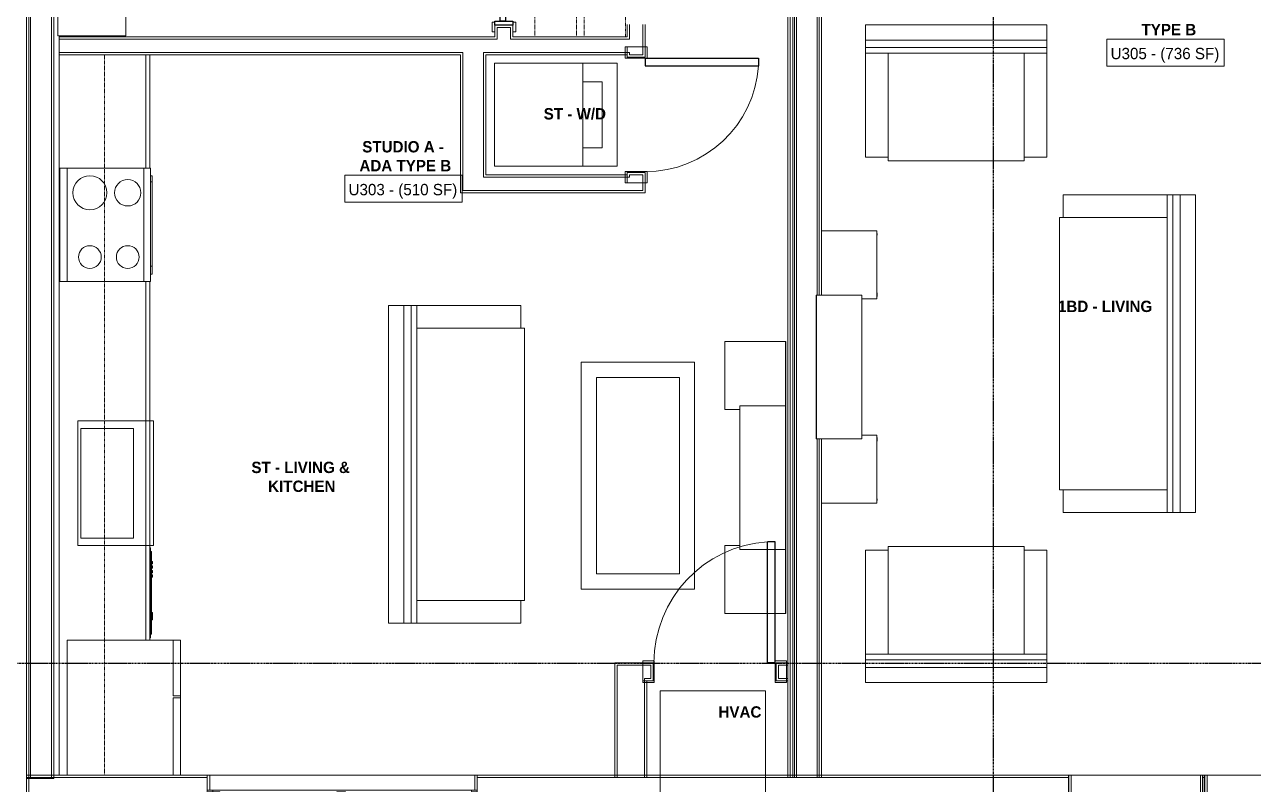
# Model space of a CAD drawing. Header units: inches. Extents: x -4093 to -1777, y 9773 to 12264.
# Drawn here: x -3410.8 to -3085.6, y 11253.8 to 11454.9 of the extents above; entities that cross this region are included whole.
import ezdxf

# ---------------------------------------------------------------- set-up
doc = ezdxf.new("R2010")
doc.units = ezdxf.units.IN
doc.header["$MEASUREMENT"] = 0
doc.linetypes.add('Dash', pattern=[0.25, 0.125, -0.125])
doc.linetypes.add('Grid Line 1_2_', pattern=[0.875, 0.5, -0.125, 0.125, -0.125])
for name, color, linetype, lineweight in [('0-1', 7, 'Continuous', 5), ('0-2', 7, 'Continuous', 9), ('A-AREA-IDEN', 2, 'Continuous', 9), ('A-DETL-GENF', 92, 'Continuous', 18), ('A-DETL-GENF-2', 92, 'Continuous', 9), ('A-DETL-GENF-HDLN', 1, 'Dash', 9), ('A-DOOR', 31, 'Continuous', 18), ('A-DOOR-1', 7, 'Continuous', 9), ('A-DOOR-2', 10, 'Continuous', 30), ('A-DOOR-4', 31, 'Continuous', 9), ('A-DOOR-FRAM-1', 10, 'Continuous', 30), ('A-DOOR-FRAM-2', 31, 'Continuous', 9), ('A-FLOR-1', 7, 'Continuous', 9), ('A-GENM', 5, 'Continuous', 9), ('A-GLAZ', 151, 'Continuous', 18), ('A-GLAZ-1', 151, 'Continuous', 9), ('A-GLAZ-2', 151, 'Continuous', 30), ('A-WALL', 113, 'Continuous', 18), ('A-WALL-1', 7, 'Continuous', 9), ('A-WALL-2', 250, 'Continuous', 18), ('A-WALL-3', 113, 'Continuous', 9), ('I-FURN', 30, 'Continuous', 9), ('I-FURN-1', 7, 'Continuous', 9), ('I-WALL-1', 7, 'Continuous', 9), ('P-SANR-FIXT-1', 7, 'Continuous', 9), ('Q-CASE-1', 7, 'Continuous', 9), ('Q-CASE-HDLN-1', 7, 'Dash', 9), ('Q-SPCQ-1', 7, 'Continuous', 9), ('S-GRID-1', 1, 'Grid Line 1_2_', 30)]:
    doc.layers.add(name, color=color, linetype=linetype, lineweight=lineweight)
doc.styles.add('Century Gothic_1', font='ufonts.com_century-gothic.ttf', dxfattribs={"height": 3})
doc.styles.add('Century Gothic_B', font='GOTHICB.TTF', dxfattribs={"height": 3})

# ---------------------------------------------------------------- blocks, each defined once
blk = doc.blocks.new('Entertainment_Center_14771 - Entertainment_Center_14771-V33-BACKGROUND - 3RD FLOOR')
at = {"layer": 'I-FURN-1'}
for p, q in [((-36, 4.69), (-36, -10)), ((-19, 6.12), (19, 6.12)), ((-19, 6), (-19, 6.12)), ((19, 6), (-19, 6)), ((19, 6), (-19, 6)), ((-19, 6), (-19, -6)), ((19, 6.12), (19, 6)), ((19, -6), (19, 6)), ((36, -10), (36, 4.69)), ((-19, -6), (19, -6)), ((-18, -10), (-18, -6)), ((18, -6), (18, -10)), ((-36, -10), (-18, -10)), ((-35.34, -10), (-35.34, -10.03)), ((-35.34, -10.03), (-34.85, -10.03)), ((-34.85, -10.03), (-34.85, -10)), ((-19.66, -10), (-19.66, -10.03)), ((-19.66, -10.03), (-18.66, -10.03)), ((-18.66, -10.03), (-18.66, -10)), ((18, -10), (36, -10)), ((18.66, -10), (18.66, -10.03)), ((18.66, -10.03), (19.66, -10.03)), ((19.66, -10.03), (19.66, -10)), ((34.85, -10), (34.85, -10.03)), ((34.85, -10.03), (35.34, -10.03)), ((35.34, -10.03), (35.34, -10))]:
    blk.add_line(p, q, dxfattribs=at)
blk = doc.blocks.new('Couch-Both_Arms-Generic - 1-1352606-BACKGROUND - 3RD FLOOR')
at = {"layer": 'I-FURN'}
for p, q in [((-42, 13.5), (42, 13.5)), ((42, 13.5), (-42, 13.5)), ((-42, 13.5), (-42, 10)), ((42, 10), (42, 13.5)), ((-42, 11.5), (42, 11.5)), ((-42, 10), (-42, -17.5)), ((-42, 10), (42, 10)), ((-36, -17.5), (-36, 10)), ((36, 10), (36, -17.5)), ((42, -17.5), (42, 10)), ((-42, -17.5), (-36, -17.5)), ((-36, -17.5), (-36, -18.5)), ((-36, -18.5), (36, -18.5)), ((36, -18.5), (36, -17.5)), ((36, -17.5), (42, -17.5))]:
    blk.add_line(p, q, dxfattribs=at)
at = {"layer": 'I-FURN-1'}
for p, q in [((42, 17.5), (-42, 17.5)), ((-42, 17.5), (-42, 13.5)), ((42, 13.5), (42, 17.5))]:
    blk.add_line(p, q, dxfattribs=at)
blk = doc.blocks.new('Couch-Both_Arms-Generic - 2-1523460-BACKGROUND - 3RD FLOOR')
at = {"layer": 'I-FURN'}
for p, q in [((-24, 17.5), (-18, 17.5)), ((-24, -10), (-24, 17.5)), ((-18, 18.5), (18, 18.5)), ((-18, 17.5), (-18, 18.5)), ((-18, 17.5), (-18, -10)), ((18, 18.5), (18, 17.5)), ((18, 17.5), (24, 17.5)), ((18, -10), (18, 17.5)), ((24, 17.5), (24, -10)), ((-24, -10), (24, -10)), ((-24, -13.5), (-24, -10)), ((-24, -11.5), (24, -11.5)), ((24, -10), (24, -13.5)), ((-24, -13.5), (24, -13.5)), ((24, -13.5), (-24, -13.5))]:
    blk.add_line(p, q, dxfattribs=at)
at = {"layer": 'I-FURN-1'}
for p, q in [((-24, -17.5), (-24, -13.5)), ((24, -13.5), (24, -17.5)), ((24, -17.5), (-24, -17.5))]:
    blk.add_line(p, q, dxfattribs=at)
blk = doc.blocks.new('Couch-Both_Arms-Generic - 2-1352635-BACKGROUND - 3RD FLOOR')
at = {"layer": 'I-FURN'}
for p, q in [((-24, 13.5), (24, 13.5)), ((24, 13.5), (-24, 13.5)), ((-24, 13.5), (-24, 10)), ((24, 10), (24, 13.5)), ((-24, 11.5), (24, 11.5)), ((-24, 10), (-24, -17.5)), ((-24, 10), (24, 10)), ((-18, -17.5), (-18, 10)), ((18, 10), (18, -17.5)), ((24, -17.5), (24, 10)), ((-24, -17.5), (-18, -17.5)), ((-18, -17.5), (-18, -18.5)), ((-18, -18.5), (18, -18.5)), ((18, -18.5), (18, -17.5)), ((18, -17.5), (24, -17.5))]:
    blk.add_line(p, q, dxfattribs=at)
at = {"layer": 'I-FURN-1'}
for p, q in [((24, 17.5), (-24, 17.5)), ((-24, 17.5), (-24, 13.5)), ((24, 13.5), (24, 17.5))]:
    blk.add_line(p, q, dxfattribs=at)
blk = doc.blocks.new('Entertainment_Center_14771 - Entertainment_Center_14771-3403083-BACKGROUND - 3RD FLOOR')
at = {"layer": 'I-FURN-1'}
for p, q in [((-18, 10), (-36, 10)), ((-36, 10), (-36, -6)), ((-34.85, 10.03), (-35.34, 10.03)), ((-35.34, 10.03), (-35.34, 10)), ((-34.85, 10), (-34.85, 10.03)), ((-18.66, 10.03), (-19.66, 10.03)), ((-19.66, 10.03), (-19.66, 10)), ((-18.66, 10), (-18.66, 10.03)), ((-18, 6), (-18, 10)), ((36, 10), (18, 10)), ((18, 10), (18, 6)), ((18.66, 10.03), (18.66, 10)), ((19.66, 10.03), (18.66, 10.03)), ((19.66, 10), (19.66, 10.03)), ((35.34, 10.03), (34.85, 10.03)), ((34.85, 10.03), (34.85, 10)), ((35.34, 10), (35.34, 10.03)), ((36, -6), (36, 10)), ((19, 6), (-19, 6)), ((-19, 6), (-19, -6)), ((19, -6), (19, 6)), ((-36, -6), (-19, -6)), ((-36, -6.13), (-36, -6)), ((-36, -6), (-19, -6)), ((-19, -6.13), (-36, -6.13)), ((-19, -6), (19, -6)), ((-19, -6.13), (-19, -6)), ((-19, -6), (19, -6)), ((19, -6.13), (-19, -6.13)), ((19, -6), (36, -6)), ((19, -6), (19, -6.13)), ((19, -6), (36, -6)), ((36, -6.13), (19, -6.13)), ((36, -6.13), (36, -6))]:
    blk.add_line(p, q, dxfattribs=at)
blk = doc.blocks.new('Couch-Both_Arms-Generic - 1-1372852-BACKGROUND - 3RD FLOOR')
at = {"layer": 'I-FURN'}
for p, q in [((-42, 17.5), (-36, 17.5)), ((-42, -10), (-42, 17.5)), ((-36, 18.5), (36, 18.5)), ((-36, 17.5), (-36, 18.5)), ((-36, 17.5), (-36, -10)), ((36, 18.5), (36, 17.5)), ((36, 17.5), (42, 17.5)), ((36, -10), (36, 17.5)), ((42, 17.5), (42, -10)), ((-42, -10), (42, -10)), ((-42, -13.5), (-42, -10)), ((-42, -11.5), (42, -11.5)), ((42, -10), (42, -13.5)), ((-42, -13.5), (42, -13.5)), ((42, -13.5), (-42, -13.5))]:
    blk.add_line(p, q, dxfattribs=at)
at = {"layer": 'I-FURN-1'}
for p, q in [((-42, -17.5), (-42, -13.5)), ((42, -13.5), (42, -17.5)), ((42, -17.5), (-42, -17.5))]:
    blk.add_line(p, q, dxfattribs=at)
blk = doc.blocks.new('Table-Coffee - one-1372853-BACKGROUND - 3RD FLOOR')
at = {"layer": 'I-FURN-1'}
for p, q in [((-29.28, 11.25), (30.72, 11.25)), ((-29.28, -18.75), (-29.28, 11.25)), ((30.72, 11.25), (30.72, -18.75)), ((26.72, 7.25), (-25.28, 7.25)), ((-25.28, 7.25), (-25.28, -14.75)), ((26.72, -14.75), (26.72, 7.25)), ((-25.28, -14.75), (26.72, -14.75)), ((30.72, -18.75), (-29.28, -18.75))]:
    blk.add_line(p, q, dxfattribs=at)
blk = doc.blocks.new('SLIDING - FLUSH - SLIDING - FLUSH - 5-0 x 6-8-3203586-BACKGROUND - 3RD FLOOR')
at = {"layer": 'A-DOOR-1'}
for p, q in [((-32.75, 3.25), (-30.25, 3.25)), ((-32.75, 2.5), (-32.75, 3.25)), ((-30.25, 2.5), (-32.75, 2.5)), ((-30.25, 3.25), (-30.25, 2.5)), ((30.25, 3.25), (32.75, 3.25)), ((30.25, 2.5), (30.25, 3.25)), ((32.75, 2.5), (30.25, 2.5)), ((32.75, 3.25), (32.75, 2.5)), ((-32.75, -2.25), (-30.25, -2.25)), ((-32.75, -3), (-32.75, -2.25)), ((-30.25, -3), (-32.75, -3)), ((-30.25, -2.25), (-30.25, -3)), ((30.25, -2.25), (32.75, -2.25)), ((30.25, -3), (30.25, -2.25)), ((32.75, -3), (30.25, -3)), ((32.75, -2.25), (32.75, -3))]:
    blk.add_line(p, q, dxfattribs=at)
at = {"layer": 'A-DOOR-2'}
for p, q in [((-1, -0.88), (-1, 0.5)), ((-1, 0.5), (30, 0.5)), ((30, 0.5), (30, -0.88)), ((-30, -2.25), (-30, -0.88)), ((-30, -0.88), (1, -0.88)), ((1, -2.25), (-30, -2.25)), ((30, -0.88), (-1, -0.88)), ((1, -0.88), (1, -2.25))]:
    blk.add_line(p, q, dxfattribs=at)
at = {"layer": 'A-DOOR-FRAM-1'}
for p, q in [((-31, -2.25), (-31, 2.5)), ((-31, 2.5), (-30, 2.5)), ((-30, 2.5), (-30, -2.25)), ((30, 2.5), (31, 2.5)), ((30, -2.25), (30, 2.5)), ((31, 2.5), (31, -2.25)), ((-30, -2.25), (-31, -2.25)), ((31, -2.25), (30, -2.25))]:
    blk.add_line(p, q, dxfattribs=at)
blk = doc.blocks.new('OD_CW_Closet - OD_CW_Closet-3786599-BACKGROUND - 3RD FLOOR')
at = {"layer": 'Q-CASE-HDLN-1'}
for p, q in [((0.74, -24), (0.74, 0)), ((0.74, 0), (68.99, 0)), ((68.99, 0), (68.99, -24)), ((0.74, -11), (68.99, -11)), ((0.74, -13), (68.99, -13)), ((68.99, -24), (0.74, -24))]:
    blk.add_line(p, q, dxfattribs=at)
blk = doc.blocks.new('SWING - SINGLE - FLUSH - SWING - FLUSH - 2-6 x 6-8 - PASSAGE-4346079-BACKGROUND - 3RD FLOOR')
at = {"layer": 'A-DOOR-1'}
for p, q in [((-18, 2.375), (-18, 2.875)), ((-18, 2.875), (-15, 2.875)), ((-18, 2.375), (-15, 2.375)), ((-18, -2.875), (-18, 2.375)), ((-15, 2.375), (-18, 2.375)), ((-15, 2.875), (-15, 2.375)), ((-15, 2.375), (-15, -2.875)), ((15, 2.375), (15, 2.875)), ((15, 2.875), (18, 2.875)), ((15, 2.375), (18, 2.375)), ((15, -2.875), (15, 2.375)), ((18, 2.375), (15, 2.375)), ((18, 2.875), (18, 2.375)), ((18, 2.375), (18, -2.875)), ((-15, -2.875), (-18, -2.875)), ((18, -2.875), (15, -2.875))]:
    blk.add_line(p, q, dxfattribs=at)
blk.add_arc((15, -2.375), 30.067, 180, 266.18593, dxfattribs=at)
at = {"layer": 'A-DOOR-2'}
for p, q in [((13, -2.375), (13, -32.375)), ((15, -2.375), (13, -2.375)), ((15, -2.375), (15, -32.375)), ((15, -32.375), (13, -32.375))]:
    blk.add_line(p, q, dxfattribs=at)
blk = doc.blocks.new('Stacked Washer and Dryer - 26_x25_ - Private-1352637-BACKGROUND - 3RD FLOOR')
at = {"layer": 'P-SANR-FIXT-1'}
for p, q in [((0, 13.625), (32.4375, 13.625)), ((0, 13.625), (0, -13.625)), ((23.34375, 13.625), (23.34375, -13.625)), ((32.4375, 13.625), (32.4375, -13.625)), ((23.34375, 8.75), (28.53125, 8.75)), ((28.53125, 8.75), (28.53125, -8.75)), ((28.53125, -8.75), (23.34375, -8.75)), ((32.4375, -13.625), (0, -13.625))]:
    blk.add_line(p, q, dxfattribs=at)
blk = doc.blocks.new('Table-Night Stand - 18_ x 18_ x 24_-1372838-BACKGROUND - 3RD FLOOR')
at = {"layer": 'I-FURN-1'}
for p, q in [((0.15, 0), (18.15, 0)), ((18.15, 0), (18.15, -18)), ((18.15, -18), (0.15, -18))]:
    blk.add_line(p, q, dxfattribs=at)
blk = doc.blocks.new('SWING - SINGLE - FLUSH - SWING - 32_ x 80_ - WITH ACOUSTICAL SEAL-4346071-BACKGROUND - 3RD FLOOR')
at = {"layer": 'A-DOOR-1'}
for p, q in [((-16, 2.87), (-19, 2.87)), ((-19, 2.87), (-19, -2.38)), ((-16, -2.38), (-16, 2.87)), ((19, 2.87), (16, 2.87)), ((16, 2.87), (16, -2.38)), ((19, -2.38), (19, 2.87)), ((-19, -2.38), (-16, -2.38)), ((-16, -2.38), (-19, -2.38)), ((-19, -2.38), (-19, -2.88)), ((-19, -2.88), (-16, -2.88)), ((-16, -2.88), (-16, -2.38)), ((16, -2.38), (19, -2.38)), ((19, -2.38), (16, -2.38)), ((16, -2.38), (16, -2.88)), ((16, -2.88), (19, -2.88)), ((19, -2.88), (19, -2.38))]:
    blk.add_line(p, q, dxfattribs=at)
blk.add_arc((16, 2.37), 32.07, 93.5759, 180, dxfattribs=at)
at = {"layer": 'A-DOOR-2'}
for p, q in [((14, 2.37), (14, 34.38)), ((16, 34.38), (14, 34.38)), ((16, 2.37), (16, 34.38)), ((16, 2.37), (14, 2.37))]:
    blk.add_line(p, q, dxfattribs=at)
blk = doc.blocks.new('OD_CW_Base Cabinet - OD_CW_Base Cabinet-V64-BACKGROUND - 3RD FLOOR')
at = {"layer": 'Q-CASE-1'}
for p, q in [((0.74, 24), (0.74, 21.81)), ((191.34, 24), (0.74, 24)), ((36.49, 0), (131.34, 0)), ((161.34, 0), (191.34, 0))]:
    blk.add_line(p, q, dxfattribs=at)
blk = doc.blocks.new('OD_CW_Upper Cabinet - OD_CW_Upper Cabinet-4366994-BACKGROUND - 3RD FLOOR')
at = {"layer": 'Q-CASE-HDLN-1'}
for p, q in [((191.34, 24), (0.74, 24)), ((0.74, 24), (0.74, 12)), ((191.34, 12), (191.34, 24)), ((0.74, 12), (191.34, 12))]:
    blk.add_line(p, q, dxfattribs=at)
blk = doc.blocks.new('Refrigerator_-_Side-by-Side_6047 - 36_ X 30_-1372843-BACKGROUND - 3RD FLOOR')
at = {"layer": 'Q-SPCQ-1'}
for p, q in [((-17.88, 15.58), (17.87, 15.58)), ((-17.88, -14.42), (-17.88, 15.58)), ((-17.88, 15.58), (-3.13, 15.58)), ((-17.88, 15.58), (-17.88, 13.58)), ((-3.13, 13.58), (-17.88, 13.58)), ((-3.13, 13.58), (-3.13, 15.58)), ((-2.63, 15.58), (17.87, 15.58)), ((-2.63, 15.58), (-2.63, 13.58)), ((17.87, 13.58), (-2.63, 13.58)), ((17.87, 15.58), (17.87, -14.42)), ((17.87, 13.58), (17.87, 15.58)), ((17.87, -14.42), (-17.88, -14.42))]:
    blk.add_line(p, q, dxfattribs=at)
blk = doc.blocks.new('Stainless Steel Farmhous Kitchen Sink - Stainless Steel Farmhous Kitchen Sink-2443921-BACKGROUND - 3RD FLOOR')
at = {"layer": 'P-SANR-FIXT-1'}
for p, q in [((0, -2.25), (-33, -2.25)), ((-33, -2.25), (-33, -22.2)), ((-31, -16.96), (-31, -3)), ((-31, -3), (-2, -3)), ((-2, -3), (-2, -16.96)), ((0, -22.2), (0, -2.25)), ((-2, -16.96), (-31, -16.96)), ((-33, -22.2), (0, -22.2))]:
    blk.add_line(p, q, dxfattribs=at)
blk = doc.blocks.new('CTR - 1st Phase - Unit Layouts_rvt-1-BACKGROUND - 3RD FLOOR')
at = {"layer": 'A-FLOR-1'}
for p, q in [((-3401.49, 11451.87), (-3401.49, 11451.62)), ((-3361.79, 11256.26), (-3291.66, 11256.26))]:
    blk.add_line(p, q, dxfattribs=at)
at = {"layer": 'A-WALL-1'}
for p, q in [((-3286.3, 11454.74), (-3286.3, 11451.62)), ((-3281.55, 11454.74), (-3286.3, 11454.74)), ((-3281.55, 11451.62), (-3281.55, 11454.74)), ((-3251.3, 11454.86), (-3251.3, 11451.62)), ((-3246.55, 11446.24), (-3246.55, 11454.86)), ((-3288.67, 11451.62), (-3401.67, 11451.62)), ((-3401.67, 11451.62), (-3401.67, 11446.87)), ((-3286.3, 11451.62), (-3288.67, 11451.62)), ((-3251.3, 11451.62), (-3281.55, 11451.62)), ((-3401.67, 11446.87), (-3295.42, 11446.87)), ((-3295.42, 11446.87), (-3295.42, 11415.12)), ((-3288.67, 11415.12), (-3288.67, 11446.87)), ((-3288.67, 11446.87), (-3251.3, 11446.87)), ((-3251.3, 11446.87), (-3251.3, 11446.24)), ((-3251.3, 11446.24), (-3246.55, 11446.24)), ((-3295.42, 11415.12), (-3295.42, 11410.99)), ((-3251.3, 11415.12), (-3288.67, 11415.12)), ((-3246.55, 11415.74), (-3251.3, 11415.74)), ((-3251.3, 11415.74), (-3251.3, 11415.12)), ((-3246.55, 11410.37), (-3246.55, 11415.74)), ((-3295.42, 11410.99), (-3295.42, 11410.37)), ((-3295.42, 11410.37), (-3251.3, 11410.37)), ((-3251.3, 11410.37), (-3247.17, 11410.37)), ((-3247.17, 11410.37), (-3246.55, 11410.37)), ((-3244.39, 11286.02), (-3246.07, 11286.02)), ((-3244.39, 11281.27), (-3244.39, 11286.02)), ((-3208.76, 11286.02), (-3211.89, 11286.02)), ((-3211.89, 11286.02), (-3211.89, 11281.27)), ((-3208.76, 11281.27), (-3208.76, 11286.02)), ((-3246.07, 11281.27), (-3244.39, 11281.27)), ((-3211.89, 11281.27), (-3208.76, 11281.27))]:
    blk.add_line(p, q, dxfattribs=at)
at = {"layer": 'A-WALL-2'}
for p, q in [((-3285.67, 11454.12), (-3285.67, 11451.62)), ((-3283.92, 11454.12), (-3285.67, 11454.12)), ((-3282.17, 11454.12), (-3283.92, 11454.12)), ((-3282.17, 11451.62), (-3282.17, 11454.12)), ((-3250.67, 11454.86), (-3250.67, 11450.99)), ((-3247.17, 11446.87), (-3247.17, 11454.86)), ((-3289.3, 11450.99), (-3401.67, 11450.99)), ((-3288.67, 11450.99), (-3289.3, 11450.99)), ((-3285.67, 11450.99), (-3288.67, 11450.99)), ((-3285.67, 11451.62), (-3285.67, 11450.99)), ((-3282.17, 11451.62), (-3282.17, 11450.99)), ((-3251.3, 11450.99), (-3282.17, 11450.99)), ((-3251.3, 11450.99), (-3250.67, 11450.99)), ((-3294.8, 11447.49), (-3401.67, 11447.49)), ((-3294.8, 11447.49), (-3294.8, 11446.87)), ((-3289.3, 11447.49), (-3289.3, 11446.87)), ((-3288.67, 11447.49), (-3289.3, 11447.49)), ((-3251.3, 11447.49), (-3288.67, 11447.49)), ((-3251.3, 11447.49), (-3250.67, 11447.49)), ((-3250.67, 11447.49), (-3250.67, 11446.87)), ((-3294.8, 11415.12), (-3294.8, 11446.87)), ((-3289.3, 11415.12), (-3289.3, 11446.87)), ((-3250.67, 11446.87), (-3248.92, 11446.87)), ((-3248.92, 11446.87), (-3247.17, 11446.87)), ((-3294.8, 11414.49), (-3294.8, 11415.12)), ((-3289.3, 11414.49), (-3289.3, 11415.12)), ((-3248.92, 11415.12), (-3250.67, 11415.12)), ((-3250.67, 11415.12), (-3250.67, 11414.49)), ((-3247.17, 11415.12), (-3248.92, 11415.12)), ((-3247.17, 11410.99), (-3247.17, 11415.12)), ((-3294.8, 11410.99), (-3294.8, 11414.49)), ((-3289.3, 11414.49), (-3251.3, 11414.49)), ((-3250.67, 11414.49), (-3251.3, 11414.49)), ((-3294.8, 11410.99), (-3251.3, 11410.99)), ((-3250.67, 11410.99), (-3251.3, 11410.99)), ((-3247.17, 11410.99), (-3250.67, 11410.99)), ((-3253.95, 11285.39), (-3253.95, 11255.64)), ((-3253.95, 11285.39), (-3246.7, 11285.39)), ((-3246.7, 11285.39), (-3246.07, 11285.39)), ((-3245.01, 11285.39), (-3246.07, 11285.39)), ((-3245.01, 11283.64), (-3245.01, 11285.39)), ((-3211.26, 11285.39), (-3211.26, 11283.64)), ((-3208.76, 11285.39), (-3211.26, 11285.39)), ((-3246.7, 11281.89), (-3246.7, 11255.64)), ((-3246.7, 11281.89), (-3246.07, 11281.89)), ((-3246.07, 11281.89), (-3245.01, 11281.89)), ((-3245.01, 11281.89), (-3245.01, 11283.64)), ((-3211.26, 11283.64), (-3211.26, 11281.89)), ((-3211.26, 11281.89), (-3208.76, 11281.89))]:
    blk.add_line(p, q, dxfattribs=at)
at = {"layer": 'I-WALL-1'}
for p, q in [((-3253.95, 11286.02), (-3254.57, 11286.02)), ((-3254.57, 11286.02), (-3254.57, 11255.64)), ((-3246.07, 11286.02), (-3253.95, 11286.02)), ((-3246.07, 11255.64), (-3246.07, 11281.27)), ((-3254.57, 11255.64), (-3246.07, 11255.64))]:
    blk.add_line(p, q, dxfattribs=at)
at = {"layer": 'Q-CASE-1'}
for p, q in [((-3401.67, 11256.27), (-3401.67, 11446.87)), ((-3378.67, 11446.87), (-3378.67, 11416.87)), ((-3378.67, 11416.87), (-3378.67, 11446.87)), ((-3377.67, 11446.87), (-3377.67, 11416.87)), ((-3378.67, 11386.87), (-3378.67, 11292.02)), ((-3378.67, 11292.02), (-3378.67, 11386.87)), ((-3377.67, 11386.87), (-3377.67, 11292.02)), ((-3399.49, 11256.27), (-3401.67, 11256.27))]:
    blk.add_line(p, q, dxfattribs=at)
at = {"layer": 'Q-SPCQ-1'}
for p, q in [((-3401.49, 11416.87), (-3399.49, 11416.87)), ((-3401.49, 11386.87), (-3401.49, 11416.87)), ((-3399.49, 11416.87), (-3379.24, 11416.87)), ((-3399.49, 11386.87), (-3399.49, 11416.87)), ((-3379.24, 11386.87), (-3379.24, 11416.87)), ((-3377.49, 11416.87), (-3379.24, 11416.87)), ((-3379.24, 11416.87), (-3379.24, 11386.87)), ((-3377.49, 11416.87), (-3377.49, 11386.87)), ((-3376.99, 11414.87), (-3377.49, 11414.87)), ((-3376.99, 11414.87), (-3376.99, 11413.26)), ((-3376.99, 11413.26), (-3377.49, 11413.26)), ((-3376.99, 11413.26), (-3376.99, 11390.99)), ((-3377.49, 11390.99), (-3376.99, 11390.99)), ((-3377.49, 11388.87), (-3376.99, 11388.87)), ((-3376.99, 11390.99), (-3376.99, 11388.87)), ((-3399.49, 11386.87), (-3401.49, 11386.87)), ((-3379.24, 11386.87), (-3399.49, 11386.87)), ((-3379.24, 11386.87), (-3377.49, 11386.87)), ((-3377.65, 11316.52), (-3377.67, 11316.52)), ((-3377.46, 11315.45), (-3377.46, 11316.32)), ((-3377.46, 11292.72), (-3377.46, 11315.45)), ((-3377.46, 11315.43), (-3377.21, 11315.43)), ((-3377.21, 11315.43), (-3377.21, 11293.61)), ((-3376.96, 11312.8), (-3377.21, 11312.8)), ((-3377.21, 11312.21), (-3376.96, 11312.21)), ((-3376.96, 11311.62), (-3377.21, 11311.62)), ((-3377.21, 11311.03), (-3376.96, 11311.03)), ((-3376.96, 11312.8), (-3376.96, 11312.21)), ((-3376.96, 11311.62), (-3376.96, 11311.03)), ((-3376.96, 11310.44), (-3377.21, 11310.44)), ((-3377.21, 11309.85), (-3376.96, 11309.85)), ((-3376.96, 11309.26), (-3377.21, 11309.26)), ((-3377.21, 11308.67), (-3376.96, 11308.67)), ((-3376.96, 11310.44), (-3376.96, 11309.85)), ((-3376.96, 11309.26), (-3376.96, 11308.67)), ((-3376.96, 11299.31), (-3377.21, 11299.31)), ((-3376.96, 11299.31), (-3376.96, 11298.33)), ((-3376.96, 11298.33), (-3376.96, 11297.34)), ((-3377.21, 11297.34), (-3376.96, 11297.34)), ((-3377.67, 11292.52), (-3377.65, 11292.52)), ((-3377.46, 11293.61), (-3377.21, 11293.61))]:
    blk.add_line(p, q, dxfattribs=at)
for centre, radius, start, end in [((-3393.49, 11410.37), 4.5, 90, 270), ((-3393.49, 11410.37), 4.5, 270, 90), ((-3383.49, 11410.37), 3.5, 90, 270), ((-3383.49, 11410.37), 3.5, 270, 90), ((-3393.49, 11393.37), 3, 90, 270), ((-3393.49, 11393.37), 3, 270, 90), ((-3383.49, 11393.37), 3, 90, 270), ((-3383.49, 11393.37), 3, 270, 90), ((-3378.53, 11315.45), 1.07, 0, 36.3436), ((-3377.65, 11316.32), 0.197, 0, 90), ((-3377.65, 11292.72), 0.197, 270, 0), ((-3377.65, 11292.72), 0.197, 285, 345)]:
    blk.add_arc(centre, radius, start, end, dxfattribs=at)
at = {"layer": '0-2'}
for name, p, rotation in [('OD_CW_Closet - OD_CW_Closet-3786599-BACKGROUND - 3RD FLOOR', (-3275.71, 11450.88), 89.99999999997935), ('SLIDING - FLUSH - SLIDING - FLUSH - 5-0 x 6-8-3203586-BACKGROUND - 3RD FLOOR', (-3284.05, 11485.74), 269.9999999999554), ('Table-Night Stand - 18_ x 18_ x 24_-1372838-BACKGROUND - 3RD FLOOR', (-3383.99, 11470.02), 269.9999999999716), ('SWING - SINGLE - FLUSH - SWING - FLUSH - 2-6 x 6-8 - PASSAGE-4346079-BACKGROUND - 3RD FLOOR', (-3248.92, 11430.99), 90.00000000002589), ('OD_CW_Base Cabinet - OD_CW_Base Cabinet-V64-BACKGROUND - 3RD FLOOR', (-3377.67, 11255.53), 89.99999999999577), ('OD_CW_Upper Cabinet - OD_CW_Upper Cabinet-4366994-BACKGROUND - 3RD FLOOR', (-3377.67, 11255.53), 90.00000000001663), ('Couch-Both_Arms-Generic - 1-1352606-BACKGROUND - 3RD FLOOR', (-3118.42, 11367.78), 270.0000000000543), ('Entertainment_Center_14771 - Entertainment_Center_14771-V33-BACKGROUND - 3RD FLOOR', (-3195.2, 11364.27), 90.00000000004951), ('Couch-Both_Arms-Generic - 1-1372852-BACKGROUND - 3RD FLOOR', (-3296.95, 11338.52), 270.0000000000206), ('Entertainment_Center_14771 - Entertainment_Center_14771-3403083-BACKGROUND - 3RD FLOOR', (-3215.45, 11335.01), 90.00000000002663), ('Table-Coffee - one-1372853-BACKGROUND - 3RD FLOOR', (-3252.2, 11334.8), 90.00000000001687), ('Stainless Steel Farmhous Kitchen Sink - Stainless Steel Farmhous Kitchen Sink-2443921-BACKGROUND - 3RD FLOOR', (-3398.9, 11350.02), 90.00000000000058), ('Refrigerator_-_Side-by-Side_6047 - 36_ X 30_-1372843-BACKGROUND - 3RD FLOOR', (-3385.06, 11274.14), 270.000000000001)]:
    blk.add_blockref(name, p, dxfattribs=dict(at, rotation=rotation))
for name, p in [('Couch-Both_Arms-Generic - 2-1352635-BACKGROUND - 3RD FLOOR', (-3164.25, 11437.28)), ('Stacked Washer and Dryer - 26_x25_ - Private-1352637-BACKGROUND - 3RD FLOOR', (-3286.42, 11430.99)), ('SWING - SINGLE - FLUSH - SWING - 32_ x 80_ - WITH ACOUSTICAL SEAL-4346071-BACKGROUND - 3RD FLOOR', (-3228.14, 11283.64)), ('Couch-Both_Arms-Generic - 2-1523460-BACKGROUND - 3RD FLOOR', (-3164.25, 11298.28))]:
    blk.add_blockref(name, p, dxfattribs=at)
blk = doc.blocks.new('CTR - 1st Phase - Common Walls_rvt-1-BACKGROUND - 3RD FLOOR')
at = {"layer": 'A-WALL-2'}
for p, q in [((-3409.67, 11647.24), (-3409.67, 11255.36)), ((-3409.17, 11646.74), (-3409.17, 11255.36)), ((-3403.67, 11641.24), (-3403.67, 11255.36)), ((-3201.01, 11383.27), (-3201.01, 11641.24)), ((-3200.51, 11383.27), (-3200.51, 11641.24)), ((-3208.14, 11255.64), (-3208.14, 11623.24)), ((-3207.51, 11255.64), (-3207.51, 11623.24)), ((-3207.01, 11255.64), (-3207.01, 11623.24)), ((-3206.51, 11255.64), (-3206.51, 11623.24)), ((-3201.01, 11255.64), (-3201.01, 11345.27)), ((-3200.51, 11255.64), (-3200.51, 11345.27))]:
    blk.add_line(p, q, dxfattribs=at)
at = {"layer": 'I-WALL-1'}
for p, q in [((-3410.3, 11647.86), (-3410.3, 11255.36)), ((-3403.05, 11255.36), (-3403.05, 11640.61)), ((-3199.89, 11383.27), (-3199.89, 11640.61)), ((-3208.76, 11622.61), (-3208.76, 11255.64)), ((-3199.89, 11255.64), (-3199.89, 11345.27)), ((-3208.76, 11255.64), (-3199.89, 11255.64)), ((-3410.3, 11255.36), (-3403.05, 11255.36))]:
    blk.add_line(p, q, dxfattribs=at)
blk = doc.blocks.new('CTR - 1st Phase - Structure_rvt-1-BACKGROUND - 3RD FLOOR')
at = {"layer": 'S-GRID-1'}
for p, q in [((-3154.32, 9772.61), (-3154.32, 12247.5)), ((-1777.25, 11285.79), (-4076.95, 11285.79))]:
    blk.add_line(p, q, dxfattribs=at)
blk = doc.blocks.new('V-Series_EWC4_SPVU_RFA_2015 - 2ND AND 3RD FLOOR-2226480-BACKGROUND - 3RD FLOOR')
at = {"layer": 'A-GENM'}
for p, q in [((-3859.97, 11740.34), (-3859.97, 11739.78)), ((-3858.97, 11740.34), (-3859.97, 11740.34)), ((-3858.97, 11739.78), (-3858.97, 11740.34)), ((-3859.97, 11739.78), (-3859.97, 11711.9)), ((-3858.97, 11739.78), (-3859.97, 11739.78)), ((-3859.97, 11739.78), (-3858.97, 11739.78)), ((-3858.97, 11711.9), (-3858.97, 11739.78)), ((-3829.54, 11739.78), (-3858.97, 11739.78)), ((-3858.97, 11739.78), (-3858.97, 11739.34)), ((-3858.97, 11739.34), (-3857.97, 11739.34)), ((-3857.97, 11739.34), (-3857.97, 11736.54)), ((-3829.54, 11711.9), (-3829.54, 11739.78)), ((-3857.97, 11736.54), (-3858.97, 11736.54)), ((-3858.97, 11736.54), (-3858.97, 11736.04)), ((-3858.97, 11736.04), (-3857.97, 11736.04)), ((-3857.97, 11736.04), (-3857.97, 11733.06)), ((-3857.97, 11733.06), (-3858.97, 11733.06)), ((-3858.97, 11733.06), (-3858.97, 11732.56)), ((-3858.97, 11732.56), (-3857.97, 11732.56)), ((-3857.97, 11732.56), (-3857.97, 11729.57)), ((-3857.97, 11729.57), (-3858.97, 11729.57)), ((-3858.97, 11729.57), (-3858.97, 11729.07)), ((-3858.97, 11729.07), (-3857.97, 11729.07)), ((-3857.97, 11729.07), (-3857.97, 11726.09)), ((-3857.97, 11726.09), (-3858.97, 11726.09)), ((-3858.97, 11726.09), (-3858.97, 11725.59)), ((-3858.97, 11725.59), (-3857.97, 11725.59)), ((-3857.97, 11725.59), (-3857.97, 11722.61)), ((-3857.97, 11722.61), (-3858.97, 11722.61)), ((-3858.97, 11722.61), (-3858.97, 11722.11)), ((-3858.97, 11722.11), (-3857.97, 11722.11)), ((-3857.97, 11722.11), (-3857.97, 11719.12)), ((-3857.97, 11719.12), (-3858.97, 11719.12)), ((-3858.97, 11719.12), (-3858.97, 11718.62)), ((-3858.97, 11718.62), (-3857.97, 11718.62)), ((-3857.97, 11718.62), (-3857.97, 11715.64)), ((-3857.97, 11715.64), (-3858.97, 11715.64)), ((-3858.97, 11715.64), (-3858.97, 11715.14)), ((-3858.97, 11715.14), (-3857.97, 11715.14)), ((-3857.97, 11715.14), (-3857.97, 11712.34)), ((-3859.97, 11711.9), (-3858.97, 11711.9)), ((-3859.97, 11711.9), (-3859.97, 11711.34)), ((-3858.97, 11711.9), (-3859.97, 11711.9)), ((-3859.97, 11711.34), (-3858.97, 11711.34)), ((-3857.97, 11712.34), (-3858.97, 11712.34)), ((-3858.97, 11712.34), (-3858.97, 11711.9)), ((-3858.97, 11711.34), (-3858.97, 11711.9)), ((-3858.97, 11711.9), (-3829.54, 11711.9))]:
    blk.add_line(p, q, dxfattribs=at)
blk = doc.blocks.new('Window-Double_Hung-Marvin-Essential - 2-WIDE _TEMP ALL LOW_ ESDH3066-3454271-BACKGROUND - 3RD FLOOR')
at = {"layer": 'A-DETL-GENF'}
for p, q in [((-19.25, -3.23), (-19.25, -3.19)), ((-19.25, -3.19), (-17.9, -3.19)), ((-17.75, -3.23), (-19.25, -3.23)), ((-17.9, -3.19), (-17.9, -3.08)), ((-17.9, -3.08), (-17.75, -3.08)), ((-16.72, -1.19), (-17.75, -1.19)), ((-17.75, -4.28), (-17.75, -1.19)), ((-16.72, -3.77), (-16.72, -1.19)), ((-16.56, -1.53), (-15.34, -1.53)), ((-16.56, -1.53), (-16.56, -2.47)), ((-15.34, -2.47), (-16.56, -2.47)), ((-16.56, -2.75), (-15.34, -2.75)), ((-16.56, -2.75), (-16.56, -3.69)), ((-15.28, -1.65), (-15.94, -1.65)), ((-15.94, -1.65), (-15.94, -2.37)), ((-15.94, -2.37), (-15.28, -2.37)), ((-15.28, -2.87), (-15.94, -2.87)), ((-15.94, -2.87), (-15.94, -3.59)), ((15.84, -1.66), (-15.84, -1.66)), ((-15.84, -1.66), (-15.84, -2.35)), ((15.84, -1.79), (-15.84, -1.79)), ((15.84, -2.23), (-15.84, -2.23)), ((15.84, -2.35), (-15.84, -2.35)), ((15.84, -2.88), (-15.84, -2.88)), ((-15.84, -2.88), (-15.84, -3.57)), ((15.84, -3.01), (-15.84, -3.01)), ((-15.54, -1.79), (-15.54, -2.23)), ((-15.54, -3.01), (-15.54, -3.45)), ((-15.34, -1.53), (-15.28, -1.59)), ((-15.34, -2.47), (-15.28, -2.41)), ((-15.34, -2.75), (-15.28, -2.81)), ((-15.28, -1.59), (-15.28, -1.65)), ((-15.28, -2.37), (-15.28, -2.41)), ((-15.28, -2.81), (-15.28, -2.87)), ((15.34, -1.53), (15.28, -1.59)), ((15.28, -1.59), (15.28, -1.65)), ((15.28, -1.65), (15.94, -1.65)), ((15.28, -2.37), (15.28, -2.41)), ((15.94, -2.37), (15.28, -2.37)), ((15.34, -2.47), (15.28, -2.41)), ((15.34, -2.75), (15.28, -2.81)), ((15.28, -2.81), (15.28, -2.87)), ((15.28, -2.87), (15.94, -2.87)), ((16.56, -1.53), (15.34, -1.53)), ((15.34, -2.47), (16.56, -2.47)), ((16.56, -2.75), (15.34, -2.75)), ((15.54, -1.79), (15.54, -2.23)), ((15.54, -3.01), (15.54, -3.45)), ((15.84, -1.66), (15.84, -2.35)), ((15.84, -2.88), (15.84, -3.57)), ((15.94, -1.65), (15.94, -2.37)), ((15.94, -2.87), (15.94, -3.59)), ((16.56, -1.53), (16.56, -2.47)), ((16.56, -2.75), (16.56, -3.69)), ((16.72, -3.77), (16.72, -1.19)), ((16.72, -1.19), (17.75, -1.19)), ((17.75, -4.28), (17.75, -1.19)), ((17.9, -3.08), (17.75, -3.08)), ((17.75, -3.23), (19.25, -3.23)), ((17.9, -3.19), (17.9, -3.08)), ((19.25, -3.19), (17.9, -3.19)), ((19.25, -3.23), (19.25, -3.19)), ((-17.75, -4.28), (-17.16, -4.28)), ((-17.08, -3.87), (-17.16, -4.28)), ((-17.08, -3.87), (-16.19, -3.87)), ((-16.85, -4.25), (-16.85, -3.87)), ((-16.3, -4.25), (-16.85, -4.25)), ((-16.38, -3.77), (-16.72, -3.77)), ((-15.34, -3.69), (-16.56, -3.69)), ((-16.38, -3.87), (-16.38, -3.77)), ((-16.18, -4.01), (-16.3, -4.01)), ((-16.3, -4.01), (-16.3, -4.25)), ((-16.19, -3.87), (-16.19, -3.97)), ((-16.19, -3.97), (-16.1, -3.97)), ((-16.18, -4.22), (-16.18, -4.01)), ((-16.18, -4.22), (-16.1, -4.22)), ((-16.1, -3.97), (-16.1, -4.22)), ((-15.94, -3.59), (-15.28, -3.59)), ((15.84, -3.45), (-15.84, -3.45)), ((15.84, -3.57), (-15.84, -3.57)), ((-15.34, -3.69), (-15.28, -3.63)), ((-15.28, -3.59), (-15.28, -3.63)), ((15.28, -3.59), (15.28, -3.63)), ((15.94, -3.59), (15.28, -3.59)), ((15.34, -3.69), (15.28, -3.63)), ((15.34, -3.69), (16.56, -3.69)), ((16.19, -3.97), (16.1, -3.97)), ((16.1, -3.97), (16.1, -4.22)), ((16.18, -4.22), (16.1, -4.22)), ((16.18, -4.22), (16.18, -4.01)), ((16.18, -4.01), (16.3, -4.01)), ((17.08, -3.87), (16.19, -3.87)), ((16.19, -3.87), (16.19, -3.97)), ((16.3, -4.01), (16.3, -4.25)), ((16.3, -4.25), (16.85, -4.25)), ((16.38, -3.87), (16.38, -3.77)), ((16.38, -3.77), (16.72, -3.77)), ((16.85, -4.25), (16.85, -3.87)), ((17.08, -3.87), (17.16, -4.28)), ((17.75, -4.28), (17.16, -4.28))]:
    blk.add_line(p, q, dxfattribs=at)
at = {"layer": 'A-DETL-GENF-HDLN'}
blk.add_line((16.1, -4.22), (-16.5, -4.22), dxfattribs=at)
at = {"layer": 'A-GLAZ'}
for p, q in [((-17.13, 4.19), (-17.75, 4.19)), ((-17.13, -1.16), (-17.13, 4.19)), ((17.12, 4.19), (17.75, 4.19)), ((17.12, 4.19), (17.12, -1.16))]:
    blk.add_line(p, q, dxfattribs=at)
at = {"layer": 'A-GLAZ-1'}
for p, q in [((-17.75, 4.19), (17.75, 4.19)), ((-17.75, -1.19), (17.75, -1.19)), ((17.75, -4.28), (-17.75, -4.28)), ((17.75, -4.19), (20.21, -4.19)), ((20.21, -4.25), (17.75, -4.25)), ((20.21, -4.19), (20.21, -4.25))]:
    blk.add_line(p, q, dxfattribs=at)
at = {"layer": 'A-GLAZ-2'}
for p, q in [((-17.75, -1.16), (-17.75, 4.19)), ((17.75, 4.19), (17.75, -1.16)), ((-17.75, -4.28), (-17.75, -1.19)), ((17.75, -1.19), (17.75, -4.28))]:
    blk.add_line(p, q, dxfattribs=at)
blk = doc.blocks.new('Door-Sliding-Marvin-2_Panel_Patio_Door-Essential - LL-MARVIN ESSENTIAL SLIDING - 6_-0_X6_-10_ - 3RD FLOOR-3441133-BACKGROUND - 3RD FLOOR')
at = {"layer": 'A-DETL-GENF'}
for p, q in [((-35, 4.28), (-35.75, 4.28)), ((-35.75, 4.28), (-35.75, -0.19)), ((-35, 3.31), (-35, 4.28)), ((-34.25, 3.31), (-35, 3.31)), ((-34.25, 3.19), (-34.25, 3.31)), ((-0.24, 4.05), (-0.24, 3.53)), ((0.34, 4.05), (-0.24, 4.05)), ((-0.24, 3.53), (1.51, 3.53)), ((0.6, 4.36), (0.34, 4.05)), ((1.35, 4.36), (0.6, 4.36)), ((1.35, 4.05), (1.35, 4.36)), ((1.35, 4.05), (1.51, 4.05)), ((1.51, 3.69), (1.51, 4.05)), ((1.71, 3.69), (1.51, 3.69)), ((1.51, 3.65), (1.75, 3.65)), ((1.51, 3.53), (1.51, 3.65)), ((1.64, 3.83), (1.64, 3.94)), ((1.75, 3.94), (1.64, 3.94)), ((1.64, 3.83), (1.71, 3.83)), ((1.71, 3.83), (1.71, 3.69)), ((1.75, 3.65), (1.75, 3.94)), ((33.01, 3.94), (33.12, 3.94)), ((33.01, 3.65), (33.01, 3.94)), ((33.25, 3.65), (33.01, 3.65)), ((33.12, 3.83), (33.05, 3.83)), ((33.05, 3.83), (33.05, 3.69)), ((33.05, 3.69), (33.25, 3.69)), ((33.12, 3.83), (33.12, 3.94)), ((33.25, 3.69), (33.25, 4.05)), ((33.41, 4.05), (33.25, 4.05)), ((33.25, 3.53), (33.25, 3.65)), ((35, 3.53), (33.25, 3.53)), ((33.41, 4.05), (33.41, 4.36)), ((33.41, 4.36), (34.16, 4.36)), ((34.16, 4.36), (34.42, 4.05)), ((34.25, 3.19), (34.25, 3.31)), ((34.25, 3.31), (35, 3.31)), ((34.42, 4.05), (35, 4.05)), ((35, 4.28), (35.75, 4.28)), ((35, 3.31), (35, 4.28)), ((35.75, 4.28), (35.75, -0.19)), ((-37.25, 3.19), (-37.25, 3.23)), ((-35.75, 3.23), (-37.25, 3.23)), ((-35.91, 3.19), (-37.25, 3.19)), ((-35.91, 3.19), (-35.91, 3.08)), ((-35.75, 3.08), (-35.91, 3.08)), ((-35.5, 1.62), (-35.5, 0.25)), ((-35.5, 1.62), (-34.25, 1.62)), ((-35.5, 0.25), (-34.39, 0.25)), ((-34.81, 3.19), (-32.46, 3.19)), ((-34.81, 1.94), (-34.81, 3.19)), ((-32.41, 1.94), (-34.81, 1.94)), ((-34.39, 0.25), (-34.25, 0.1)), ((-34.25, 1.62), (-34.25, 1.94)), ((-34.25, -0.19), (-34.25, 0.1)), ((-32.38, 2.87), (-33.09, 2.87)), ((-33.09, 2.87), (-33.09, 2.12)), ((-33.09, 2.12), (-32.34, 2.12)), ((-32.98, 2.87), (-0.77, 2.87)), ((-32.98, 2.72), (-32.98, 2.87)), ((-32.98, 2.72), (-0.77, 2.72)), ((-32.98, 2.27), (-0.77, 2.27)), ((-32.98, 2.27), (-32.98, 2.12)), ((-32.98, 2.12), (-0.77, 2.12)), ((-32.87, 2.72), (-32.87, 2.27)), ((-32.61, 2.72), (-32.61, 2.27)), ((-32.46, 3.19), (-32.38, 2.87)), ((-32.34, 2), (-32.41, 1.94)), ((-32.34, 2.12), (-32.34, 2)), ((-0.66, 2.12), (-1.41, 2.12)), ((-1.41, 2.12), (-1.41, 2)), ((-1.41, 2), (-1.34, 1.94)), ((-1.29, 3.19), (-1.38, 2.87)), ((-1.38, 2.87), (-0.66, 2.87)), ((-1.34, 1.94), (0.87, 1.94)), ((0.87, 3.19), (-1.29, 3.19)), ((-1.14, 2.72), (-1.14, 2.27)), ((-0.88, 2.72), (-0.88, 2.27)), ((0.24, 1.82), (-0.88, 1.72)), ((-0.88, 0.25), (-0.88, 1.72)), ((-0.88, 1.5), (1.29, 1.5)), ((1.34, 0.25), (-0.88, 0.25)), ((-0.77, 2.72), (-0.77, 2.87)), ((-0.77, 2.27), (-0.77, 2.12)), ((-0.66, 2.87), (-0.66, 2.12)), ((-0.43, 1.68), (0.43, 1.76)), ((-0.43, 1.58), (-0.43, 1.68)), ((-0.24, 1.58), (-0.43, 1.58)), ((-0.24, 1.62), (0.87, 1.72)), ((-0.24, 1.62), (-0.24, 1.7)), ((-0.24, 1.51), (-0.24, 1.58)), ((0.24, 1.93), (0.24, 1.86)), ((0.24, 1.86), (0.43, 1.86)), ((0.24, 1.82), (0.24, 1.74)), ((0.43, 1.86), (0.43, 1.76)), ((0.66, 1.19), (0.66, 0.44)), ((1.37, 1.19), (0.66, 1.19)), ((0.66, 0.44), (1.41, 0.44)), ((0.77, 1.19), (33.04, 1.19)), ((0.77, 1.04), (0.77, 1.19)), ((0.77, 1.04), (33.04, 1.04)), ((0.77, 0.58), (33.04, 0.58)), ((0.77, 0.58), (0.77, 0.44)), ((0.77, 0.44), (33.04, 0.44)), ((0.87, 1.72), (0.87, 3.19)), ((0.88, 1.04), (0.88, 0.58)), ((1.14, 1.04), (1.14, 0.58)), ((1.29, 1.5), (1.37, 1.19)), ((1.41, 0.31), (1.34, 0.25)), ((1.41, 0.44), (1.41, 0.31)), ((33.16, 0.44), (32.41, 0.44)), ((32.41, 0.44), (32.41, 0.31)), ((32.41, 0.31), (32.47, 0.25)), ((32.52, 1.5), (32.44, 1.19)), ((32.44, 1.19), (33.16, 1.19)), ((32.47, 0.25), (34.84, 0.25)), ((34.84, 1.5), (32.52, 1.5)), ((32.68, 1.04), (32.68, 0.58)), ((32.93, 1.04), (32.93, 0.58)), ((33.04, 1.04), (33.04, 1.19)), ((33.04, 0.58), (33.04, 0.44)), ((33.16, 1.19), (33.16, 0.44)), ((34.81, 3.19), (34.25, 3.19)), ((34.81, 1.94), (34.25, 1.94)), ((34.25, 1.62), (34.25, 1.94)), ((35.5, 1.62), (34.25, 1.62)), ((34.39, 0.25), (34.25, 0.1)), ((34.25, -0.19), (34.25, 0.1)), ((35.5, 0.25), (34.39, 0.25)), ((34.81, 1.94), (34.81, 3.19)), ((34.84, 0.25), (34.84, 1.5)), ((35.5, 1.62), (35.5, 0.25)), ((35.75, 3.23), (37.25, 3.23)), ((35.75, 3.08), (35.9, 3.08)), ((35.9, 3.19), (35.9, 3.08)), ((35.9, 3.19), (37.25, 3.19)), ((37.25, 3.19), (37.25, 3.23)), ((-35.75, -0.19), (-34.25, -0.19)), ((35.75, -0.19), (34.25, -0.19))]:
    blk.add_line(p, q, dxfattribs=at)
at = {"layer": 'A-DETL-GENF-2'}
for p, q in [((-32.87, 2.72), (-32.87, 2.27)), ((-32.61, 2.72), (-32.61, 2.27))]:
    blk.add_line(p, q, dxfattribs=at)
at = {"layer": 'A-DETL-GENF-HDLN'}
blk.add_line((1.75, 3.94), (33.01, 3.94), dxfattribs=at)
at = {"layer": 'A-DOOR'}
for p, q in [((-35.06, -0.22), (-35.75, -0.22)), ((-35.75, -0.22), (-35.75, -4.19)), ((-35.06, -4.19), (-35.06, -0.22)), ((35.06, -0.22), (35.06, -4.19)), ((35.75, -0.22), (35.06, -0.22)), ((35.75, -4.19), (35.75, -0.22)), ((-35.75, -4.19), (-35.06, -4.19)), ((35.06, -4.19), (35.75, -4.19))]:
    blk.add_line(p, q, dxfattribs=at)
at = {"layer": 'A-DOOR-4'}
for p, q in [((40.68, 4.25), (35.75, 4.25)), ((40.68, 4.19), (40.68, 4.25))]:
    blk.add_line(p, q, dxfattribs=at)
at = {"layer": 'A-DOOR-FRAM-2'}
for p, q in [((35.75, 4.28), (-35.75, 4.28)), ((-35.75, 4.28), (-35.75, -0.19)), ((35.75, -0.19), (35.75, 4.28)), ((-35.75, -0.19), (35.75, -0.19))]:
    blk.add_line(p, q, dxfattribs=at)
blk = doc.blocks.new('Window-Double_Hung-Marvin-Essential - 2-WIDE _TEMP ALL LOW_ ESDH3066-3454268-BACKGROUND - 3RD FLOOR')
at = {"layer": 'A-DETL-GENF'}
for p, q in [((-17.75, 4.28), (-17.16, 4.28)), ((-17.75, 4.28), (-17.75, 1.19)), ((-17.08, 3.87), (-17.16, 4.28)), ((-17.08, 3.87), (-16.19, 3.87)), ((-16.85, 4.25), (-16.85, 3.87)), ((-16.3, 4.25), (-16.85, 4.25)), ((-16.38, 3.77), (-16.72, 3.77)), ((-16.72, 3.77), (-16.72, 1.19)), ((-15.34, 3.69), (-16.56, 3.69)), ((-16.56, 2.75), (-16.56, 3.69)), ((-16.38, 3.87), (-16.38, 3.77)), ((-16.3, 4.01), (-16.3, 4.25)), ((-16.18, 4.01), (-16.3, 4.01)), ((-16.19, 3.97), (-16.1, 3.97)), ((-16.19, 3.87), (-16.19, 3.97)), ((-16.18, 4.22), (-16.1, 4.22)), ((-16.18, 4.22), (-16.18, 4.01)), ((-16.1, 3.97), (-16.1, 4.22)), ((-15.94, 2.87), (-15.94, 3.59)), ((-15.94, 3.59), (-15.28, 3.59)), ((15.84, 3.57), (-15.84, 3.57)), ((-15.84, 2.88), (-15.84, 3.57)), ((15.84, 3.45), (-15.84, 3.45)), ((-15.54, 3.01), (-15.54, 3.45)), ((-15.34, 3.69), (-15.28, 3.63)), ((-15.28, 3.59), (-15.28, 3.63)), ((15.34, 3.69), (15.28, 3.63)), ((15.28, 3.59), (15.28, 3.63)), ((15.94, 3.59), (15.28, 3.59)), ((15.34, 3.69), (16.56, 3.69)), ((15.54, 3.01), (15.54, 3.45)), ((15.84, 2.88), (15.84, 3.57)), ((15.94, 2.87), (15.94, 3.59)), ((16.18, 4.22), (16.1, 4.22)), ((16.1, 3.97), (16.1, 4.22)), ((16.19, 3.97), (16.1, 3.97)), ((16.18, 4.22), (16.18, 4.01)), ((16.18, 4.01), (16.3, 4.01)), ((16.19, 3.87), (16.19, 3.97)), ((17.08, 3.87), (16.19, 3.87)), ((16.3, 4.01), (16.3, 4.25)), ((16.3, 4.25), (16.85, 4.25)), ((16.38, 3.87), (16.38, 3.77)), ((16.38, 3.77), (16.72, 3.77)), ((16.56, 2.75), (16.56, 3.69)), ((16.72, 3.77), (16.72, 1.19)), ((16.85, 4.25), (16.85, 3.87)), ((17.08, 3.87), (17.16, 4.28)), ((17.75, 4.28), (17.16, 4.28)), ((17.75, 4.28), (17.75, 1.19)), ((-19.25, 3.23), (-19.25, 3.19)), ((-17.75, 3.23), (-19.25, 3.23)), ((-19.25, 3.19), (-17.9, 3.19)), ((-17.9, 3.19), (-17.9, 3.08)), ((-17.9, 3.08), (-17.75, 3.08)), ((-16.72, 1.19), (-17.75, 1.19)), ((-16.56, 2.75), (-15.34, 2.75)), ((-15.34, 2.47), (-16.56, 2.47)), ((-16.56, 1.53), (-16.56, 2.47)), ((-16.56, 1.53), (-15.34, 1.53)), ((-15.28, 2.87), (-15.94, 2.87)), ((-15.94, 1.65), (-15.94, 2.37)), ((-15.94, 2.37), (-15.28, 2.37)), ((-15.28, 1.65), (-15.94, 1.65)), ((15.84, 3.01), (-15.84, 3.01)), ((15.84, 2.88), (-15.84, 2.88)), ((15.84, 2.35), (-15.84, 2.35)), ((-15.84, 1.66), (-15.84, 2.35)), ((15.84, 2.23), (-15.84, 2.23)), ((15.84, 1.79), (-15.84, 1.79)), ((15.84, 1.66), (-15.84, 1.66)), ((-15.54, 1.79), (-15.54, 2.23)), ((-15.34, 2.75), (-15.28, 2.81)), ((-15.34, 2.47), (-15.28, 2.41)), ((-15.34, 1.53), (-15.28, 1.59)), ((-15.28, 2.81), (-15.28, 2.87)), ((-15.28, 2.37), (-15.28, 2.41)), ((-15.28, 1.59), (-15.28, 1.65)), ((15.28, 2.81), (15.28, 2.87)), ((15.28, 2.87), (15.94, 2.87)), ((15.34, 2.75), (15.28, 2.81)), ((15.34, 2.47), (15.28, 2.41)), ((15.28, 2.37), (15.28, 2.41)), ((15.94, 2.37), (15.28, 2.37)), ((15.28, 1.59), (15.28, 1.65)), ((15.28, 1.65), (15.94, 1.65)), ((15.34, 1.53), (15.28, 1.59)), ((16.56, 2.75), (15.34, 2.75)), ((15.34, 2.47), (16.56, 2.47)), ((16.56, 1.53), (15.34, 1.53)), ((15.54, 1.79), (15.54, 2.23)), ((15.84, 1.66), (15.84, 2.35)), ((15.94, 1.65), (15.94, 2.37)), ((16.56, 1.53), (16.56, 2.47)), ((16.72, 1.19), (17.75, 1.19)), ((17.75, 3.23), (19.25, 3.23)), ((17.9, 3.08), (17.75, 3.08)), ((17.9, 3.19), (17.9, 3.08)), ((19.25, 3.19), (17.9, 3.19)), ((19.25, 3.23), (19.25, 3.19))]:
    blk.add_line(p, q, dxfattribs=at)
at = {"layer": 'A-DETL-GENF-HDLN'}
blk.add_line((16.1, 4.22), (-16.5, 4.22), dxfattribs=at)
at = {"layer": 'A-GLAZ'}
for p, q in [((-17.13, 1.16), (-17.13, -4.19)), ((17.12, -4.19), (17.12, 1.16)), ((-17.13, -4.19), (-17.75, -4.19)), ((17.12, -4.19), (17.75, -4.19))]:
    blk.add_line(p, q, dxfattribs=at)
at = {"layer": 'A-GLAZ-1'}
for p, q in [((17.75, 4.28), (-17.75, 4.28)), ((20.21, 4.25), (17.75, 4.25)), ((17.75, 4.19), (20.21, 4.19)), ((20.21, 4.19), (20.21, 4.25)), ((-17.75, 1.19), (17.75, 1.19)), ((-17.75, -4.19), (17.75, -4.19))]:
    blk.add_line(p, q, dxfattribs=at)
at = {"layer": 'A-GLAZ-2'}
for p, q in [((-17.75, 4.28), (-17.75, 1.19)), ((17.75, 1.19), (17.75, 4.28)), ((-17.75, 1.16), (-17.75, -4.19)), ((17.75, -4.19), (17.75, 1.16))]:
    blk.add_line(p, q, dxfattribs=at)

msp = doc.modelspace()

# ---------------------------------------------------------------- linework, layer by layer
at = {"layer": 'A-AREA-IDEN', "flags": 128}
for points in [[(-3124.37, 11451.04), (-3093.28, 11451.04), (-3093.28, 11443.88), (-3124.37, 11443.88)], [(-3326.04, 11415.05), (-3294.95, 11415.05), (-3294.95, 11407.88), (-3326.04, 11407.88)]]:
    msp.add_lwpolyline(points, close=True, dxfattribs=at)
at = {"layer": 'A-WALL'}
for p, q in [((-3410.3, 11255.64), (-3362.47, 11255.64)), ((-3409.67, 11145.2), (-3409.67, 11255.64)), ((-3290.97, 11255.64), (-3134.48, 11255.64)), ((-3098.98, 11255.64), (-3098.47, 11255.64))]:
    msp.add_line(p, q, dxfattribs=at)
at = {"layer": 'A-WALL-3'}
for p, q in [((-3362.47, 11256.26), (-3410.3, 11256.26)), ((-3410.3, 11256.26), (-3410.3, 11145.2)), ((-3134.48, 11256.26), (-3290.97, 11256.26)), ((-3098.47, 11256.26), (-3098.98, 11256.26))]:
    msp.add_line(p, q, dxfattribs=at)

# ---------------------------------------------------------------- block references
at = {"layer": '0-1'}
for name in ['CTR - 1st Phase - Structure_rvt-1-BACKGROUND - 3RD FLOOR', 'CTR - 1st Phase - Unit Layouts_rvt-1-BACKGROUND - 3RD FLOOR', 'CTR - 1st Phase - Common Walls_rvt-1-BACKGROUND - 3RD FLOOR']:
    msp.add_blockref(name, (0, 0), dxfattribs=at)
at = {"layer": 'A-DOOR-4', "rotation": 180}
msp.add_blockref('Door-Sliding-Marvin-2_Panel_Patio_Door-Essential - LL-MARVIN ESSENTIAL SLIDING - 6_-0_X6_-10_ - 3RD FLOOR-3441133-BACKGROUND - 3RD FLOOR', (-3326.72, 11252.08), dxfattribs=at)
at = {"layer": 'A-GENM', "rotation": 89.99999999999993}
msp.add_blockref('V-Series_EWC4_SPVU_RFA_2015 - 2ND AND 3RD FLOOR-2226480-BACKGROUND - 3RD FLOOR', (8497.17, 15108.11), dxfattribs=at)
at = {"layer": 'A-GLAZ-1', "rotation": 180}
msp.add_blockref('Window-Double_Hung-Marvin-Essential - 2-WIDE _TEMP ALL LOW_ ESDH3066-3454268-BACKGROUND - 3RD FLOOR', (-3116.73, 11252.08), dxfattribs=at)
at = {"layer": 'A-GLAZ-1'}
msp.add_blockref('Window-Double_Hung-Marvin-Essential - 2-WIDE _TEMP ALL LOW_ ESDH3066-3454271-BACKGROUND - 3RD FLOOR', (-3080.72, 11252.08), dxfattribs=at)

# ---------------------------------------------------------------- texts
at = {"layer": 'A-AREA-IDEN', "char_height": 3, "attachment_point": 1}
for s, insert, width, style in [('TYPE B', (-3115.2, 11455.03), 15.453, 'Century Gothic_B'), ('U305 - (736 SF)', (-3123.37, 11448.71), 35.148, 'Century Gothic_1'), ('ST - W/D', (-3273.4, 11432.76), 20.402, 'Century Gothic_B'), ('STUDIO A -', (-3321.42, 11424.04), 26.361, 'Century Gothic_B'), ('ADA TYPE B', (-3322.17, 11419.04), 28.179, 'Century Gothic_B'), ('U303 - (510 SF)', (-3325.04, 11412.71), 35.148, 'Century Gothic_1'), ('1BD - LIVING', (-3137.31, 11381.81), 31.411, 'Century Gothic_B'), ('ST - LIVING &', (-3350.75, 11339.21), 31.613, 'Century Gothic_B'), ('KITCHEN', (-3346.33, 11334.21), 20.907, 'Century Gothic_B'), ('HVAC', (-3227.15, 11274.5), 15.049, 'Century Gothic_B')]:
    msp.add_mtext(s, dxfattribs=dict(at, insert=insert, width=width, style=style))

doc.saveas('drawing.dxf')
